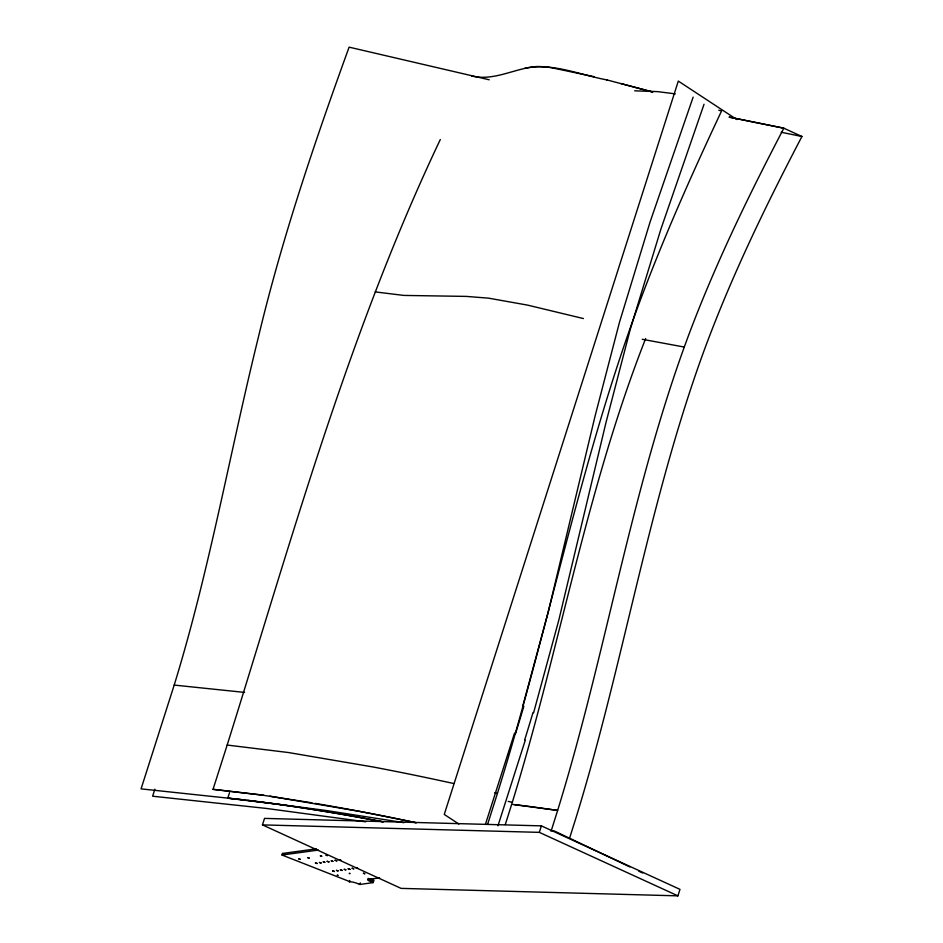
<?xml version="1.0" encoding="UTF-8"?>
<svg xmlns="http://www.w3.org/2000/svg" width="943" height="943" viewBox="0 0 943 943"><rect width="100%" height="100%" fill="white"/><g stroke="black" fill="none" stroke-linecap="round" stroke-linejoin="round"><path stroke-width="1.41" d="M522.858 705.729L548.013 612.985L595.151 415.757L619.398 322.565L650.033 222.147L693.152 97.117M533.597 712.79L558.822 620.081L605.913 422.829L630.172 329.649L660.854 229.255L704.032 104.26M505.307 824.524L512.297 802.352C559.741 648.619 586.546 488.674 645.649 338.549M241.16 799.546L141.073 788.878L174.196 685.078C209.322 571.21 229.668 453.571 258.182 338.018C281.733 239.086 314.42 142.652 349.11 47.15L489.24 79.79M487.743 823.887L497.421 793.428C546.716 635.476 578.13 472.266 634.344 316.424C659.711 246.441 689.852 178.31 721.548 111.003L718.802 110.237M311.921 802.811L260.115 794.784L213.035 789.338L227.169 745.053C291.139 540.928 348.25 333.362 440.31 139.517M383.2 821.86L357.916 817.133A763.417 143.053 17.7 0 0 278.114 804.296L227.77 798.179L229.526 792.639M154.864 789.197L152.625 796.21L266.056 808.399L365.66 821.813M262.46 824.889L264.523 818.394L541.388 825.868L679.986 889.367L677.923 895.85L401.058 888.377L262.46 824.889L539.325 832.363L677.923 895.85M369.845 878.664L373.852 880.267L373.11 882.601L359.849 884.475L357.456 883.508A5.552 1.037 17.7 0 0 350.431 881.894L282.004 855.018L282.499 853.462L316.424 848.83M349.334 882.047L349.829 880.491M359.849 884.475L360.344 882.919M485.433 824.323L514.536 733.147M497.975 825.773L525.275 740.208M539.325 832.363L541.388 825.868M551.525 829.816L557.643 810.402C606.479 652.58 631.303 487.896 689.498 332.891C716.079 262.531 749.025 194.788 783.857 128.201L801.927 136.499C764.761 207.543 729.741 279.918 702.335 355.346C647.865 506.285 623.052 665.652 575.713 818.713L569.596 838.115M298.778 858.79L300.298 859.344L298.778 858.884M309.127 858.106L307.607 857.611L309.163 858.024M320.372 855.82L321.905 856.303L320.396 855.938M315.434 862.892L317.249 863.482M317.19 863.552L315.445 862.998M321.08 863.01L319.312 862.432L321.139 862.939M327.174 861.277L328.977 861.867M328.954 861.926L327.174 861.383M335.083 860.228L336.887 860.818M332.785 861.419L331.087 860.806L332.926 861.336M336.828 860.888L335.06 860.311M336.486 870.365L338.301 870.955L336.462 870.424M340.376 869.823L342.179 870.413M344.278 869.293L346.081 869.882L344.254 869.375M342.12 870.483L340.352 869.906M348.191 868.762L350.006 869.352M349.947 869.422L348.167 868.845M356.077 867.725L356.89 867.831M357.833 868.385L356.053 867.784M363.444 873.218L364.965 873.784L363.444 873.312M594.102 76.701L551.29 67.66A66.894 12.53 17.7 0 0 537.286 66.517C515.078 67.92 494.615 81.416 471.641 76.029M524.815 68.285C552.515 62.474 580.204 75.004 607.103 79.955M326.125 855.207L327.41 855.537M327.351 855.607L326.184 855.254M282.004 855.018L318.51 850.056M379.581 877.886L368.147 879.406A5.552 1.037 17.7 0 0 370.74 881.658L373.11 882.601M634.674 90.823L657.389 91.612L675.306 93.864M349.346 873.348L350.112 873.595L349.358 873.454M337.842 875.375L337.158 875.139L337.959 875.316M370.988 882.035L371.436 882.141M359.542 884.074L359.236 883.839M371.742 879.701L372.497 879.949M372.426 880.019L371.754 879.819M550.571 830.842L554.519 831.066L629.9 866.947M213.035 789.338L263.722 795.291M227.169 745.053L288.534 752.549L372.921 766.954A822.072 154.039 17.7 0 1 432.483 778.93L453.595 783.48M174.196 685.078L244.602 692.41M227.77 798.179L236.257 799.075A737.992 138.291 17.7 0 1 308.007 808.729L314.078 809.672A759.787 142.369 17.7 0 1 375.927 820.457L382.917 821.801M247.903 800.336L325.913 810.461L404.017 822.673M512.886 804.45L557.643 810.402L531.263 806.725A814.54 152.625 17.7 0 0 514.489 804.627M269.792 796.163L358.788 811.239A822.072 154.039 17.7 0 1 415.604 822.638M315.08 803.353L327.999 805.593A816.013 152.907 17.7 0 1 416.5 822.826M642.277 339.28L684.264 347.048M375.231 291.906L403.863 295.418L466.396 296.408L488.557 298.165L527.538 305.108L583.422 318.557M729.175 117.121L783.857 128.201L729.387 117.168M781.217 132.256L801.927 136.499M494.651 792.78L497.421 793.428M508.194 801.385L512.297 802.352M606.726 79.86L652.792 92.049M621.001 83.55L652.238 91.895M368.265 878.9L373.605 881.045M282.499 853.462L284.904 854.429M638.847 871.202L642.678 873.029M736.825 119.525L678.3 81.086L444.259 814.434L458.887 824.041M523.825 706.283A1231.605 675.365 -79.5 0 1 515.491 733.748M533.019 712.46A1258.127 688.331 -79.5 0 1 524.697 739.842M371.236 880.09A5.552 1.037 17.7 0 1 368.218 878.346M323.272 861.808L325.052 862.397L323.308 861.796M339.091 859.71L340.871 860.299L339.091 859.71M332.643 870.896L334.435 871.497L332.726 870.884M352.152 868.232L353.908 868.892L352.187 868.22M371.507 880.479L372.249 880.727L371.518 880.479"/></g></svg>
